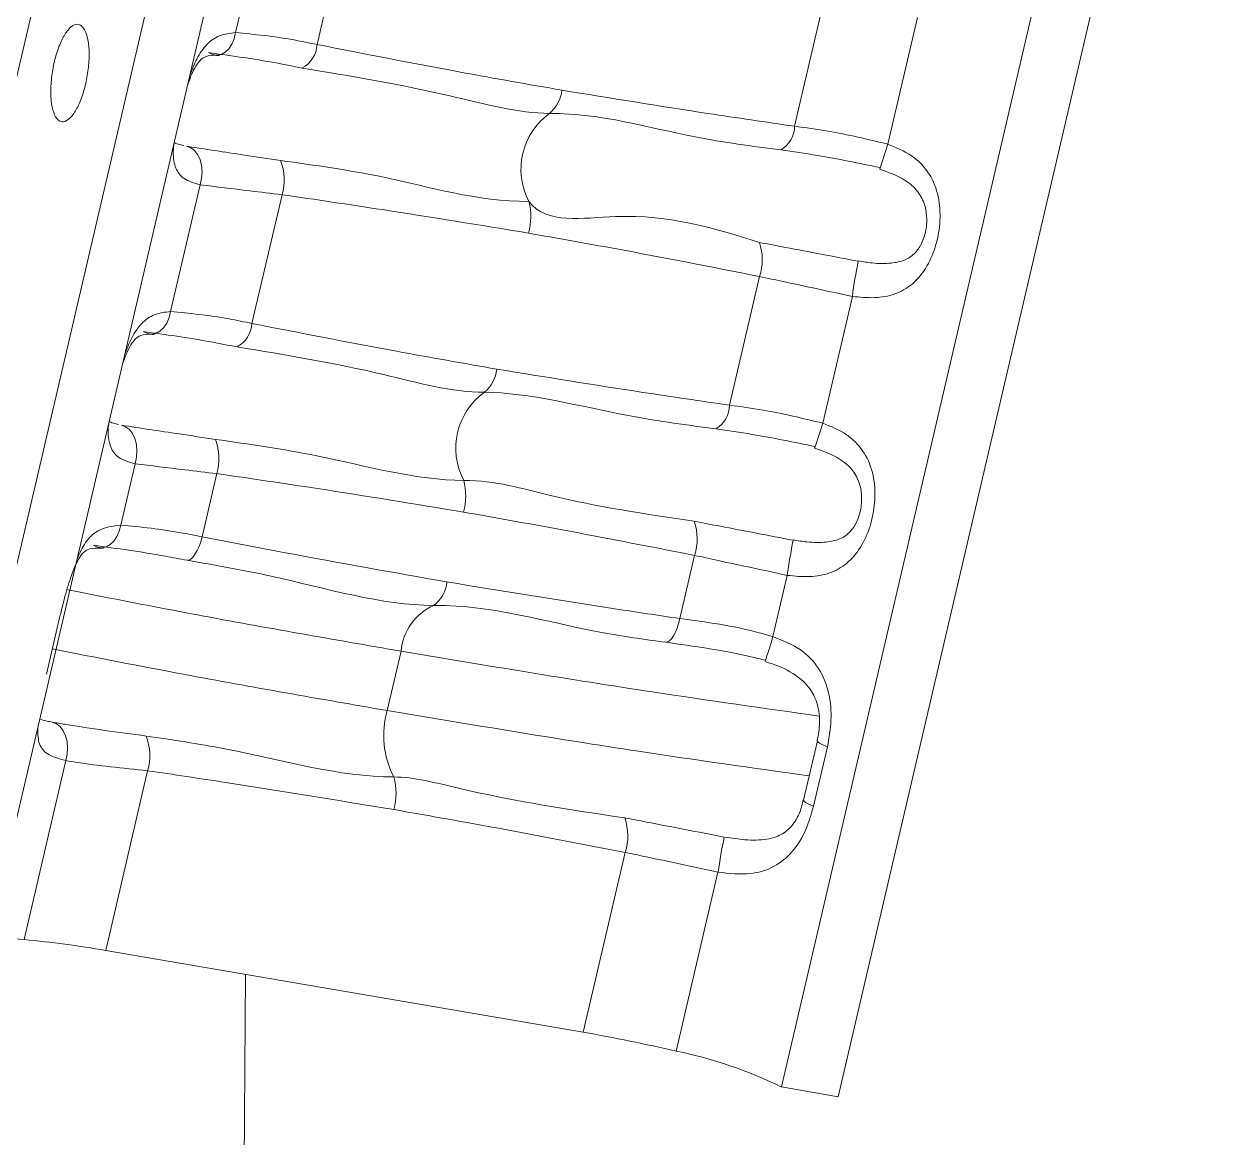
# Model space of a CAD drawing. Header units: millimetres. Extents: x 0 to 1189, y 0 to 841.
# Drawn here: x 288.116 to 292.014, y 560.596 to 564.207 of the extents above; entities that cross this region are included whole.
import ezdxf

# ---------------------------------------------------------------- set-up
doc = ezdxf.new("R2010")
doc.units = ezdxf.units.MM
doc.layers.get('0').update_dxf_attribs({"lineweight": 18})

msp = doc.modelspace()

# ---------------------------------------------------------------- linework, layer by layer
at = {"color": 7, "linetype": 'Continuous', "lineweight": 15}
for p, q in [((287.8077, 561.2344), (289.0651, 566.6213)), ((287.992, 561.2029), (289.2494, 566.5898)), ((290.5723, 560.7614), (291.8297, 566.1483)), ((290.7566, 560.7298), (292.014, 566.1168)), ((288.8027, 564.1794), (288.8986, 564.5903)), ((289.0667, 564.1407), (289.1641, 564.5581)), ((288.0523, 563.8624), (288.187, 564.4396)), ((290.6152, 563.8757), (290.7127, 564.2932)), ((290.9176, 563.8176), (291.0135, 564.2285)), ((288.5917, 563.2752), (288.6876, 563.6861)), ((288.8556, 563.2365), (288.9531, 563.6539)), ((290.4042, 562.9715), (290.5016, 563.3889)), ((290.7066, 562.9133), (290.8025, 563.3242)), ((288.4301, 562.5831), (288.4765, 562.7819)), ((288.6942, 562.5448), (288.742, 562.7497)), ((290.2427, 562.2798), (290.2906, 562.4847)), ((290.545, 562.2212), (290.5914, 562.42)), ((288.1891, 562.0994), (288.234, 562.2918)), ((289.3391, 562.1741), (289.2942, 561.9817)), ((290.6894, 561.8837), (290.6445, 561.6914)), ((290.7217, 561.8639), (290.6768, 561.6715)), ((288.1164, 561.2393), (288.2519, 561.8194)), ((288.3812, 561.2038), (288.5173, 561.7868)), ((289.9297, 560.9389), (290.0658, 561.5218)), ((290.2314, 560.8774), (290.3668, 561.4576)), ((289.9297, 560.9389), (288.3812, 561.2038)), ((288.835, 561.1262), (288.8208, 559.0446)), ((290.7566, 560.7298), (290.5723, 560.7614))]:
    msp.add_line(p, q, dxfattribs=at)
for points in [[(288.7141, 564.1145), (288.7275, 564.108), (288.7414, 564.106), (288.7553, 564.1086), (288.7684, 564.1157), (288.7802, 564.1269), (288.7902, 564.1417), (288.7978, 564.1595), (288.8027, 564.1794)], [(288.6432, 563.8108), (288.657, 563.806), (288.6692, 563.7968), (288.6794, 563.7838), (288.6871, 563.7675), (288.6919, 563.7487), (288.6936, 563.7282), (288.6922, 563.707), (288.6876, 563.6861)], [(290.8913, 563.7373), (290.8914, 563.7377), (290.8926, 563.7417)], [(288.503, 563.2102), (288.5164, 563.2038), (288.5303, 563.2017), (288.5442, 563.2043), (288.5573, 563.2114), (288.5692, 563.2226), (288.5791, 563.2375), (288.5867, 563.2553), (288.5917, 563.2752)], [(288.4321, 562.9066), (288.4459, 562.9017), (288.4582, 562.8926), (288.4684, 562.8795), (288.4761, 562.8632), (288.4809, 562.8444), (288.4826, 562.824), (288.4811, 562.8028), (288.4765, 562.7819)], [(290.6803, 562.8331), (290.6804, 562.8335), (290.6815, 562.8375)], [(288.3418, 562.5173), (288.3551, 562.5113), (288.369, 562.5096), (288.3827, 562.5125), (288.3957, 562.5197), (288.4075, 562.5309), (288.4174, 562.5457), (288.4251, 562.5633), (288.4301, 562.5831)], [(288.6942, 562.5448), (288.6896, 562.5288), (288.6842, 562.5139), (288.6782, 562.5006), (288.6718, 562.4892), (288.665, 562.4801), (288.6582, 562.4735), (288.6516, 562.4697), (288.6452, 562.4687)], [(290.2427, 562.2798), (290.2387, 562.2637), (290.2339, 562.2487), (290.2285, 562.2353), (290.2225, 562.2238), (290.2162, 562.2146), (290.2097, 562.208), (290.2033, 562.2041), (290.1971, 562.2031)], [(290.545, 562.2212), (290.539, 562.2016), (290.5334, 562.1837), (290.5285, 562.168), (290.5245, 562.1554), (290.5217, 562.1465), (290.5201, 562.1416), (290.5198, 562.1409), (290.5208, 562.1445)], [(288.208, 561.9441), (288.2215, 561.9389), (288.2336, 561.9295), (288.2436, 561.9164), (288.2511, 561.9001), (288.2559, 561.8814), (288.2576, 561.8611), (288.2563, 561.8402), (288.2519, 561.8194)]]:
    msp.add_lwpolyline(points, dxfattribs=at)
at = {"color": 8, "linetype": 'Continuous', "lineweight": 15}
for points in [[(290.7217, 561.8639), (290.7063, 561.8703), (290.6955, 561.8762), (290.69, 561.8812), (290.6895, 561.8838)], [(290.6768, 561.6715), (290.6614, 561.678), (290.6506, 561.6838), (290.6451, 561.6888), (290.6445, 561.6914)]]:
    msp.add_lwpolyline(points, dxfattribs=at)
at = {"color": 7, "linetype": 'Continuous', "lineweight": 15}
for centre, radius, start, end in [((288.9729, 564.1468), 0.094, 299.0674, 356.3122), ((289.7472, 564.0052), 0.1141, 309.8207, 353.7369), ((289.9508, 563.7366), 0.2231, 125.8063, 207.9175), ((290.5242, 563.8771), 0.0911, 300.9051, 359.1237), ((288.7793, 563.7026), 0.1804, 344.3502, 20.2293), ((289.5584, 563.583), 0.2013, 344.5247, 14.1305), ((290.3366, 563.4432), 0.1737, 341.7811, 18.8376), ((292.3643, 563.1193), 1.5752, 168.3233, 172.5245), ((288.7619, 563.2425), 0.0939, 299.049, 356.3226), ((289.5361, 563.1009), 0.1141, 309.829, 353.7286), ((289.7397, 562.8324), 0.2231, 125.8054, 207.9173), ((290.3132, 562.9729), 0.091, 300.9009, 359.1278), ((288.5682, 562.7983), 0.1805, 344.3549, 20.2246), ((289.3473, 562.6788), 0.2013, 344.5276, 14.1308), ((290.1256, 562.539), 0.1737, 341.7804, 18.8383), ((292.1498, 562.2156), 1.5717, 168.3171, 172.5278), ((289.3817, 562.408), 0.1064, 306.7156, 354.9294), ((289.5179, 562.1586), 0.1795, 113.8718, 175.0246), ((289.5747, 561.9007), 0.292, 163.8908, 207.3836), ((288.3493, 561.8356), 0.1749, 343.8006, 21.2994), ((289.1297, 561.7136), 0.1931, 344.0866, 15.8779), ((289.9052, 561.5754), 0.1693, 341.5696, 20.1351), ((292.1362, 561.2012), 1.7878, 168.056, 171.757), ((288.0638, 560.8478), 0.395, 82.3434, 99.2773), ((287.808, 557.9308), 3.3229, 80.0666, 84.6735), ((289.0648, 555.9225), 5.0904, 76.7518, 80.2171), ((289.9562, 559.5102), 1.3946, 63.7821, 78.6209)]:
    msp.add_arc(centre, radius, start, end, dxfattribs=at)
at = {"color": 8, "linetype": 'Continuous', "lineweight": 15}
for centre, radius, start, end in [((288.2254, 564.6554), 2.8196, 340.9976, 342.7132), ((288.0089, 563.753), 2.8253, 340.9993, 342.7115)]:
    msp.add_arc(centre, radius, start, end, dxfattribs=at)
at = {"color": 7, "linetype": 'Continuous', "lineweight": 15}
for points, knots in [([(288.3013, 564.2023), (288.3066, 564.1965), (288.3172, 564.1851), (288.3262, 564.1479), (288.3286, 564.1007), (288.3238, 564.0473), (288.3124, 563.994), (288.2957, 563.9469), (288.2756, 563.9112), (288.2544, 563.891), (288.2377, 563.889), (288.2233, 563.898), (288.2115, 563.9179), (288.2035, 563.9565), (288.2025, 564.0054), (288.2085, 564.0592), (288.2209, 564.1118), (288.2384, 564.1572), (288.2589, 564.1904), (288.2801, 564.2074), (288.294, 564.207), (288.3005, 564.2028), (288.3013, 564.2023)], [0, 0, 0, 0, 0.038618, 0.0772369, 0.1158569, 0.1544741, 0.1930907, 0.2317067, 0.2703226, 0.3089416, 0.3475595, 0.3666596, 0.4052743, 0.4438923, 0.4825083, 0.5211294, 0.5597417, 0.5983595, 0.636978, 0.6755943, 0.7142113, 0.7193012, 0.7193012, 0.7193012, 0.7193012]), ([(288.8027, 564.1794), (288.8638, 564.1736), (288.9468, 564.1657), (289.0416, 564.1459), (289.0667, 564.1407)], [0, 0, 0, 0, 0.1964369, 0.2669896, 0.2669896, 0.2669896, 0.2669896]), ([(289.0667, 564.1407), (289.2228, 564.11), (289.4869, 564.0582), (289.7522, 564.0117), (289.8606, 563.9927)], [0, 0, 0, 0, 0.4776707, 0.8075757, 0.8075757, 0.8075757, 0.8075757]), ([(288.6472, 564.0099), (288.6523, 564.0238), (288.6618, 564.0503), (288.6779, 564.0788), (288.6914, 564.094), (288.7025, 564.1003), (288.7192, 564.1072), (288.7453, 564.1053), (288.7505, 564.105)], [0, 0, 0, 0, 0.0258936, 0.0492681, 0.0724312, 0.0985858, 0.1453671, 0.1568476, 0.1568476, 0.1568476, 0.1568476]), ([(289.0186, 564.0646), (288.9901, 564.0703), (288.885, 564.091), (288.7861, 564.1046), (288.7141, 564.1145)], [0, 0, 0, 0, 0.0835797, 0.3086194, 0.3086194, 0.3086194, 0.3086194]), ([(289.8202, 563.9175), (289.8202, 563.9175), (289.7219, 563.9175), (289.4381, 563.995), (289.1744, 564.0388), (289.0186, 564.0646)], [0, 0, 0, 0, 0.0000101, 0.3335731, 0.8155653, 0.8155653, 0.8155653, 0.8155653]), ([(289.8606, 563.9927), (290.0183, 563.9671), (290.2695, 563.9263), (290.5215, 563.8894), (290.6152, 563.8757)], [0, 0, 0, 0, 0.4796867, 0.7637053, 0.7637053, 0.7637053, 0.7637053]), ([(290.571, 563.799), (290.4775, 563.8112), (290.2259, 563.844), (289.9917, 563.9175), (289.8202, 563.9175), (289.8202, 563.9175)], [0, 0, 0, 0, 0.2824976, 0.7607013, 0.7607124, 0.7607124, 0.7607124, 0.7607124]), ([(290.6152, 563.8757), (290.6513, 563.871), (290.7502, 563.8579), (290.8526, 563.8333), (290.9176, 563.8176)], [0, 0, 0, 0, 0.1123522, 0.308143, 0.308143, 0.308143, 0.308143]), ([(288.6341, 563.8133), (288.6281, 563.8145), (288.613, 563.8176), (288.6042, 563.8227), (288.6056, 563.8215), (288.6059, 563.8213)], [0, 0, 0, 0, 0.0106118, 0.02638149, 0.03094419, 0.03094419, 0.03094419, 0.03094419]), ([(288.6432, 563.8108), (288.7047, 563.8015), (288.8029, 563.7867), (288.909, 563.7709), (288.9486, 563.765)], [0, 0, 0, 0, 0.1936492, 0.3088535, 0.3088535, 0.3088535, 0.3088535]), ([(290.8926, 563.7417), (290.8241, 563.7559), (290.715, 563.7785), (290.6101, 563.7934), (290.571, 563.799)], [0, 0, 0, 0, 0.2048637, 0.32674, 0.32674, 0.32674, 0.32674]), ([(290.9176, 563.8176), (290.9444, 563.8067), (290.9773, 563.7935), (291.0242, 563.7576), (291.0617, 563.7134), (291.0863, 563.6392), (291.0886, 563.5594), (291.0735, 563.4824), (291.0431, 563.414), (290.9986, 563.3611), (290.9414, 563.3287), (290.8742, 563.3171), (290.8269, 563.3218), (290.8025, 563.3242)], [0, 0, 0, 0, 0.0837172, 0.1025903, 0.1748498, 0.2529815, 0.3288228, 0.4055006, 0.4817996, 0.5539904, 0.6211277, 0.6882741, 0.7598121, 0.7598121, 0.7598121, 0.7598121]), ([(288.9486, 563.765), (289.0594, 563.7494), (289.332, 563.7111), (289.5821, 563.6321), (289.7536, 563.6321), (289.7536, 563.6321)], [0, 0, 0, 0, 0.3319927, 0.8166026, 0.8166138, 0.8166138, 0.8166138, 0.8166138]), ([(290.8908, 563.7365), (290.9162, 563.7277), (290.9618, 563.7119), (291.0113, 563.6727), (291.0365, 563.6294), (291.0456, 563.5815), (291.0416, 563.5333), (291.026, 563.49), (291.0025, 563.459), (290.9733, 563.4401), (290.9263, 563.4298), (290.8727, 563.4307), (290.8367, 563.4366), (290.8218, 563.439)], [0, 0, 0, 0, 0.0739101, 0.132681, 0.1808071, 0.2221902, 0.2677862, 0.3126084, 0.3550975, 0.4013478, 0.451075, 0.5106565, 0.5524713, 0.5524713, 0.5524713, 0.5524713]), ([(288.9531, 563.6539), (288.9178, 563.6581), (288.8213, 563.6695), (288.7395, 563.6796), (288.6876, 563.6861)], [0, 0, 0, 0, 0.0975127, 0.2674458, 0.2674458, 0.2674458, 0.2674458]), ([(289.7524, 563.5293), (289.5947, 563.5552), (289.3288, 563.599), (289.0618, 563.638), (288.9531, 563.6539)], [0, 0, 0, 0, 0.4796604, 0.8090107, 0.8090107, 0.8090107, 0.8090107]), ([(289.7536, 563.6321), (289.7536, 563.6321), (289.8104, 563.5564), (290.1259, 563.6169), (290.3566, 563.5446), (290.501, 563.4993)], [0, 0, 0, 0, 0.0000151, 0.2873142, 0.7685074, 0.7685074, 0.7685074, 0.7685074]), ([(290.5016, 563.3889), (290.3455, 563.4196), (290.0962, 563.4685), (289.8459, 563.5128), (289.7524, 563.5293)], [0, 0, 0, 0, 0.4776481, 0.7622716, 0.7622716, 0.7622716, 0.7622716]), ([(290.501, 563.4993), (290.5291, 563.494), (290.6326, 563.4744), (290.7419, 563.4534), (290.8217, 563.4381)], [0, 0, 0, 0, 0.0884257, 0.3264701, 0.3264701, 0.3264701, 0.3264701]), ([(290.8025, 563.3242), (290.7267, 563.3404), (290.6236, 563.3625), (290.5271, 563.3834), (290.5016, 563.3889)], [0, 0, 0, 0, 0.226418, 0.3077485, 0.3077485, 0.3077485, 0.3077485]), ([(288.5917, 563.2752), (288.6527, 563.2694), (288.7357, 563.2615), (288.8306, 563.2417), (288.8556, 563.2365)], [0, 0, 0, 0, 0.1964391, 0.2669896, 0.2669896, 0.2669896, 0.2669896]), ([(288.4362, 563.1057), (288.4412, 563.1196), (288.4508, 563.146), (288.4669, 563.1745), (288.4803, 563.1898), (288.4915, 563.1961), (288.5081, 563.203), (288.5343, 563.2011), (288.5394, 563.2007)], [0, 0, 0, 0, 0.0258908, 0.0492601, 0.0724258, 0.0985762, 0.145355, 0.1568351, 0.1568351, 0.1568351, 0.1568351]), ([(288.8075, 563.1604), (288.779, 563.166), (288.6739, 563.1868), (288.5751, 563.2004), (288.503, 563.2102)], [0, 0, 0, 0, 0.083579, 0.308617, 0.308617, 0.308617, 0.308617]), ([(288.8556, 563.2365), (289.0118, 563.2058), (289.2758, 563.154), (289.5411, 563.1075), (289.6495, 563.0885)], [0, 0, 0, 0, 0.4776735, 0.8075786, 0.8075786, 0.8075786, 0.8075786]), ([(289.6092, 563.0133), (289.6092, 563.0133), (289.5035, 563.0133), (289.2318, 563.0908), (288.9651, 563.1345), (288.8075, 563.1604)], [0, 0, 0, 0, 0.0000125, 0.333607, 0.8156512, 0.8156512, 0.8156512, 0.8156512]), ([(289.6495, 563.0885), (289.8073, 563.0629), (290.0584, 563.0221), (290.3105, 562.9852), (290.4042, 562.9715)], [0, 0, 0, 0, 0.4796826, 0.7637023, 0.7637023, 0.7637023, 0.7637023]), ([(290.3599, 562.8948), (290.2683, 562.9069), (290.0217, 562.9397), (289.7518, 563.0133), (289.6092, 563.0133), (289.6092, 563.0133)], [0, 0, 0, 0, 0.2824172, 0.7604951, 0.7605051, 0.7605051, 0.7605051, 0.7605051]), ([(290.4042, 562.9715), (290.4402, 562.9667), (290.5391, 562.9537), (290.6415, 562.929), (290.7066, 562.9133)], [0, 0, 0, 0, 0.1123511, 0.308143, 0.308143, 0.308143, 0.308143]), ([(288.4231, 562.909), (288.417, 562.9103), (288.4019, 562.9134), (288.3932, 562.9185), (288.3946, 562.9173), (288.3949, 562.917)], [0, 0, 0, 0, 0.01061474, 0.02639009, 0.0309545, 0.0309545, 0.0309545, 0.0309545]), ([(288.4321, 562.9066), (288.4937, 562.8973), (288.5918, 562.8824), (288.698, 562.8666), (288.7376, 562.8607)], [0, 0, 0, 0, 0.1936486, 0.3088565, 0.3088565, 0.3088565, 0.3088565]), ([(290.6815, 562.8375), (290.6131, 562.8517), (290.5039, 562.8742), (290.399, 562.8892), (290.3599, 562.8948)], [0, 0, 0, 0, 0.2048642, 0.32674, 0.32674, 0.32674, 0.32674]), ([(290.7066, 562.9133), (290.7334, 562.9025), (290.7662, 562.8893), (290.8132, 562.8534), (290.8506, 562.8091), (290.8752, 562.735), (290.8775, 562.6552), (290.8624, 562.5782), (290.832, 562.5098), (290.7875, 562.4568), (290.7304, 562.4245), (290.6631, 562.4128), (290.6158, 562.4175), (290.5914, 562.42)], [0, 0, 0, 0, 0.0837122, 0.1025923, 0.1748519, 0.252972, 0.3288136, 0.4055028, 0.4818007, 0.5539917, 0.6211313, 0.6882751, 0.7598161, 0.7598161, 0.7598161, 0.7598161]), ([(288.7376, 562.8607), (288.8469, 562.8451), (289.1158, 562.8068), (289.3892, 562.7279), (289.5425, 562.7279), (289.5425, 562.7279)], [0, 0, 0, 0, 0.3319299, 0.8164498, 0.8164624, 0.8164624, 0.8164624, 0.8164624]), ([(290.6798, 562.8323), (290.7051, 562.8235), (290.7507, 562.8077), (290.8003, 562.7685), (290.8254, 562.7252), (290.8346, 562.6772), (290.8305, 562.629), (290.8149, 562.5858), (290.7914, 562.5547), (290.7623, 562.5359), (290.7152, 562.5255), (290.6617, 562.5264), (290.6256, 562.5324), (290.6107, 562.5348)], [0, 0, 0, 0, 0.0739103, 0.132683, 0.1808092, 0.2221914, 0.2677868, 0.3126119, 0.3550978, 0.4013466, 0.4510761, 0.5106577, 0.5524744, 0.5524744, 0.5524744, 0.5524744]), ([(288.742, 562.7497), (288.7068, 562.7538), (288.6102, 562.7652), (288.5284, 562.7754), (288.4765, 562.7819)], [0, 0, 0, 0, 0.097513, 0.2674488, 0.2674488, 0.2674488, 0.2674488]), ([(289.5413, 562.6251), (289.3837, 562.651), (289.1177, 562.6948), (288.8507, 562.7338), (288.742, 562.7497)], [0, 0, 0, 0, 0.4796629, 0.8090107, 0.8090107, 0.8090107, 0.8090107]), ([(289.5425, 562.7279), (289.5425, 562.7279), (289.6445, 562.7279), (289.8809, 562.6558), (290.1325, 562.6185), (290.29, 562.5951)], [0, 0, 0, 0, 0.0000111, 0.2840587, 0.7598097, 0.7598097, 0.7598097, 0.7598097]), ([(290.2906, 562.4847), (290.1344, 562.5153), (289.8852, 562.5643), (289.6348, 562.6085), (289.5413, 562.6251)], [0, 0, 0, 0, 0.4776485, 0.7622694, 0.7622694, 0.7622694, 0.7622694]), ([(288.4301, 562.5831), (288.4951, 562.5765), (288.5782, 562.5681), (288.6733, 562.549), (288.6942, 562.5448)], [0, 0, 0, 0, 0.2084957, 0.2669844, 0.2669844, 0.2669844, 0.2669844]), ([(290.29, 562.5951), (290.318, 562.5898), (290.4215, 562.5701), (290.5309, 562.5491), (290.6106, 562.5338)], [0, 0, 0, 0, 0.088421, 0.3264701, 0.3264701, 0.3264701, 0.3264701]), ([(288.6942, 562.5448), (288.7842, 562.5274), (289.0481, 562.4766), (289.3131, 562.4296), (289.4876, 562.3986)], [0, 0, 0, 0, 0.2751121, 0.8068336, 0.8068336, 0.8068336, 0.8068336]), ([(288.235, 562.2935), (288.2395, 562.3131), (288.2495, 562.3562), (288.2679, 562.4166), (288.2872, 562.4634), (288.3042, 562.4899), (288.3179, 562.5013), (288.329, 562.5083), (288.3607, 562.5082), (288.3737, 562.5082)], [0, 0, 0, 0, 0.0405682, 0.0895437, 0.1270558, 0.1583235, 0.1900938, 0.2451023, 0.2836121, 0.2836121, 0.2836121, 0.2836121]), ([(288.6452, 562.4687), (288.6216, 562.4733), (288.5162, 562.4937), (288.418, 562.507), (288.3418, 562.5173)], [0, 0, 0, 0, 0.0688524, 0.3073128, 0.3073128, 0.3073128, 0.3073128]), ([(289.4453, 562.3227), (289.4453, 562.3227), (289.2751, 562.3227), (289.0027, 562.4068), (288.736, 562.453), (288.6452, 562.4687)], [0, 0, 0, 0, 0.0000125, 0.5368578, 0.8140449, 0.8140449, 0.8140449, 0.8140449]), ([(290.5914, 562.42), (290.5156, 562.4362), (290.4126, 562.4582), (290.3161, 562.4792), (290.2906, 562.4847)], [0, 0, 0, 0, 0.2264165, 0.3077481, 0.3077481, 0.3077481, 0.3077481]), ([(289.4876, 562.3986), (289.6692, 562.369), (289.9207, 562.3281), (290.1727, 562.2903), (290.2427, 562.2798)], [0, 0, 0, 0, 0.5521432, 0.7643806, 0.7643806, 0.7643806, 0.7643806]), ([(290.1971, 562.2031), (290.1274, 562.2127), (289.8758, 562.247), (289.6425, 562.3227), (289.4453, 562.3227), (289.4453, 562.3227)], [0, 0, 0, 0, 0.2112278, 0.7619169, 0.761928, 0.761928, 0.761928, 0.761928]), ([(290.2427, 562.2798), (290.3286, 562.2685), (290.4295, 562.2551), (290.53, 562.2256), (290.545, 562.2212)], [0, 0, 0, 0, 0.262029, 0.3082729, 0.3082729, 0.3082729, 0.3082729]), ([(290.5208, 562.1445), (290.505, 562.1484), (290.3957, 562.1753), (290.2886, 562.1903), (290.1971, 562.2031)], [0, 0, 0, 0, 0.0475568, 0.3291691, 0.3291691, 0.3291691, 0.3291691]), ([(290.545, 562.2212), (290.5769, 562.2086), (290.6348, 562.1858), (290.6981, 562.1197), (290.7296, 562.0393), (290.737, 561.9501), (290.7268, 561.8926), (290.7217, 561.8639)], [0, 0, 0, 0, 0.1008666, 0.1831889, 0.2718508, 0.3588774, 0.4456456, 0.4456456, 0.4456456, 0.4456456]), ([(290.5205, 562.1395), (290.5271, 562.1377), (290.562, 562.1282), (290.6165, 562.102), (290.6668, 562.0562), (290.6915, 562.0022), (290.6994, 561.9419), (290.6922, 561.9032), (290.6886, 561.8838)], [0, 0, 0, 0, 0.0199181, 0.1051177, 0.1730487, 0.2320839, 0.2893846, 0.3468069, 0.3468069, 0.3468069, 0.3468069]), ([(288.2084, 561.9445), (288.2026, 561.9454), (288.1833, 561.9485), (288.1739, 561.9518), (288.1674, 561.9541)], [0, 0, 0, 0, 0.01269061, 0.04219527, 0.04219527, 0.04219527, 0.04219527]), ([(288.208, 561.9441), (288.2216, 561.9417), (288.3159, 561.9254), (288.4217, 561.9113), (288.5123, 561.8991)], [0, 0, 0, 0, 0.0444358, 0.3075659, 0.3075659, 0.3075659, 0.3075659]), ([(288.5123, 561.8991), (288.5971, 561.8867), (288.8655, 561.8473), (289.139, 561.7664), (289.3154, 561.7664), (289.3154, 561.7664)], [0, 0, 0, 0, 0.2576676, 0.8146724, 0.8146849, 0.8146849, 0.8146849, 0.8146849]), ([(288.5173, 561.7868), (288.436, 561.7949), (288.3405, 561.8044), (288.2634, 561.8175), (288.2519, 561.8194)], [0, 0, 0, 0, 0.2273297, 0.2674555, 0.2674555, 0.2674555, 0.2674555]), ([(289.3154, 561.6607), (289.1339, 561.6905), (288.8682, 561.7342), (288.6017, 561.7742), (288.5173, 561.7868)], [0, 0, 0, 0, 0.5521237, 0.8080663, 0.8080663, 0.8080663, 0.8080663]), ([(289.3154, 561.7664), (289.3154, 561.7664), (289.3789, 561.7664), (289.6447, 561.6963), (289.8885, 561.6599), (290.0642, 561.6336)], [0, 0, 0, 0, 0.00001, 0.2125468, 0.7608261, 0.7608261, 0.7608261, 0.7608261]), ([(290.6429, 561.6925), (290.6399, 561.6793), (290.6325, 561.6455), (290.6063, 561.6052), (290.5731, 561.5772), (290.5239, 561.5616), (290.458, 561.5607), (290.4115, 561.5681), (290.39, 561.5716)], [0, 0, 0, 0, 0.0355079, 0.0913463, 0.1436145, 0.1990183, 0.2655778, 0.3227526, 0.3227526, 0.3227526, 0.3227526]), ([(290.0658, 561.5218), (289.8858, 561.5565), (289.6361, 561.6045), (289.3854, 561.6484), (289.3154, 561.6607)], [0, 0, 0, 0, 0.5502111, 0.7631552, 0.7631552, 0.7631552, 0.7631552]), ([(290.6768, 561.6715), (290.6681, 561.6421), (290.651, 561.5844), (290.6047, 561.515), (290.5447, 561.4693), (290.4639, 561.4473), (290.4026, 561.4538), (290.3668, 561.4576)], [0, 0, 0, 0, 0.0886203, 0.173905, 0.2519949, 0.3244121, 0.4259181, 0.4259181, 0.4259181, 0.4259181]), ([(290.0642, 561.6336), (290.0875, 561.6292), (290.1915, 561.6097), (290.3016, 561.588), (290.387, 561.5712)], [0, 0, 0, 0, 0.0736841, 0.328839, 0.328839, 0.328839, 0.328839]), ([(290.3668, 561.4576), (290.2864, 561.475), (290.1834, 561.4973), (290.087, 561.5174), (290.0658, 561.5218)], [0, 0, 0, 0, 0.24033, 0.3077562, 0.3077562, 0.3077562, 0.3077562])]:
    msp.add_open_spline(points, degree=3, knots=knots, dxfattribs=at)
at = {"color": 8, "linetype": 'Continuous', "lineweight": 15}
for points, knots in [([(288.6543, 564.0401), (288.6613, 564.0587), (288.6761, 564.0981), (288.7079, 564.1437), (288.7498, 564.1734), (288.7847, 564.1774), (288.8027, 564.1794)], [0, 0, 0, 0, 0.0495179, 0.1048533, 0.1601971, 0.2191537, 0.2191537, 0.2191537, 0.2191537]), ([(288.6876, 563.6861), (288.6684, 563.6915), (288.6449, 563.6982), (288.6181, 563.7199), (288.602, 563.75), (288.5986, 563.7899), (288.6026, 563.8173), (288.6031, 563.8209)], [0, 0, 0, 0, 0.0573745, 0.070316, 0.1198368, 0.1733849, 0.181442, 0.181442, 0.181442, 0.181442]), ([(288.4432, 563.1359), (288.4502, 563.1545), (288.4651, 563.1939), (288.4969, 563.2395), (288.5387, 563.2691), (288.5736, 563.2731), (288.5917, 563.2752)], [0, 0, 0, 0, 0.0495176, 0.1048589, 0.1601991, 0.2191563, 0.2191563, 0.2191563, 0.2191563]), ([(288.4765, 562.7819), (288.4573, 562.7873), (288.4338, 562.794), (288.4071, 562.8156), (288.391, 562.8458), (288.3876, 562.8856), (288.3915, 562.9131), (288.392, 562.9167)], [0, 0, 0, 0, 0.057376, 0.0703112, 0.119839, 0.1733781, 0.181437, 0.181437, 0.181437, 0.181437]), ([(288.2887, 562.4738), (288.2973, 562.4923), (288.3154, 562.5314), (288.3601, 562.574), (288.4043, 562.5797), (288.4301, 562.5831)], [0, 0, 0, 0, 0.051937, 0.1099845, 0.1913388, 0.1913388, 0.1913388, 0.1913388]), ([(288.2558, 562.3735), (288.3974, 562.3457), (288.765, 562.2736), (289.1205, 562.212), (289.3391, 562.1741)], [0, 0, 0, 0, 0.42443, 1.101554, 1.101554, 1.101554, 1.101554]), ([(288.2083, 562.1816), (288.3508, 562.1536), (288.7193, 562.0813), (289.0756, 562.0196), (289.2942, 561.9817)], [0, 0, 0, 0, 0.427027, 1.104176, 1.104176, 1.104176, 1.104176]), ([(289.3391, 562.1741), (289.6137, 562.1283), (290.0777, 562.0509), (290.5151, 561.9892), (290.6936, 561.964)], [0, 0, 0, 0, 0.811377, 1.370745, 1.370745, 1.370745, 1.370745]), ([(289.2942, 561.9817), (289.5688, 561.9359), (290.0377, 561.8577), (290.4797, 561.7954), (290.6628, 561.7696)], [0, 0, 0, 0, 0.811165, 1.385001, 1.385001, 1.385001, 1.385001]), ([(288.2519, 561.8194), (288.2295, 561.8256), (288.1889, 561.8367), (288.1616, 561.8733), (288.1612, 561.9102), (288.1611, 561.9271)], [0, 0, 0, 0, 0.0636862, 0.1156552, 0.1591363, 0.1591363, 0.1591363, 0.1591363])]:
    msp.add_open_spline(points, degree=3, knots=knots, dxfattribs=at)

doc.saveas('drawing.dxf')
